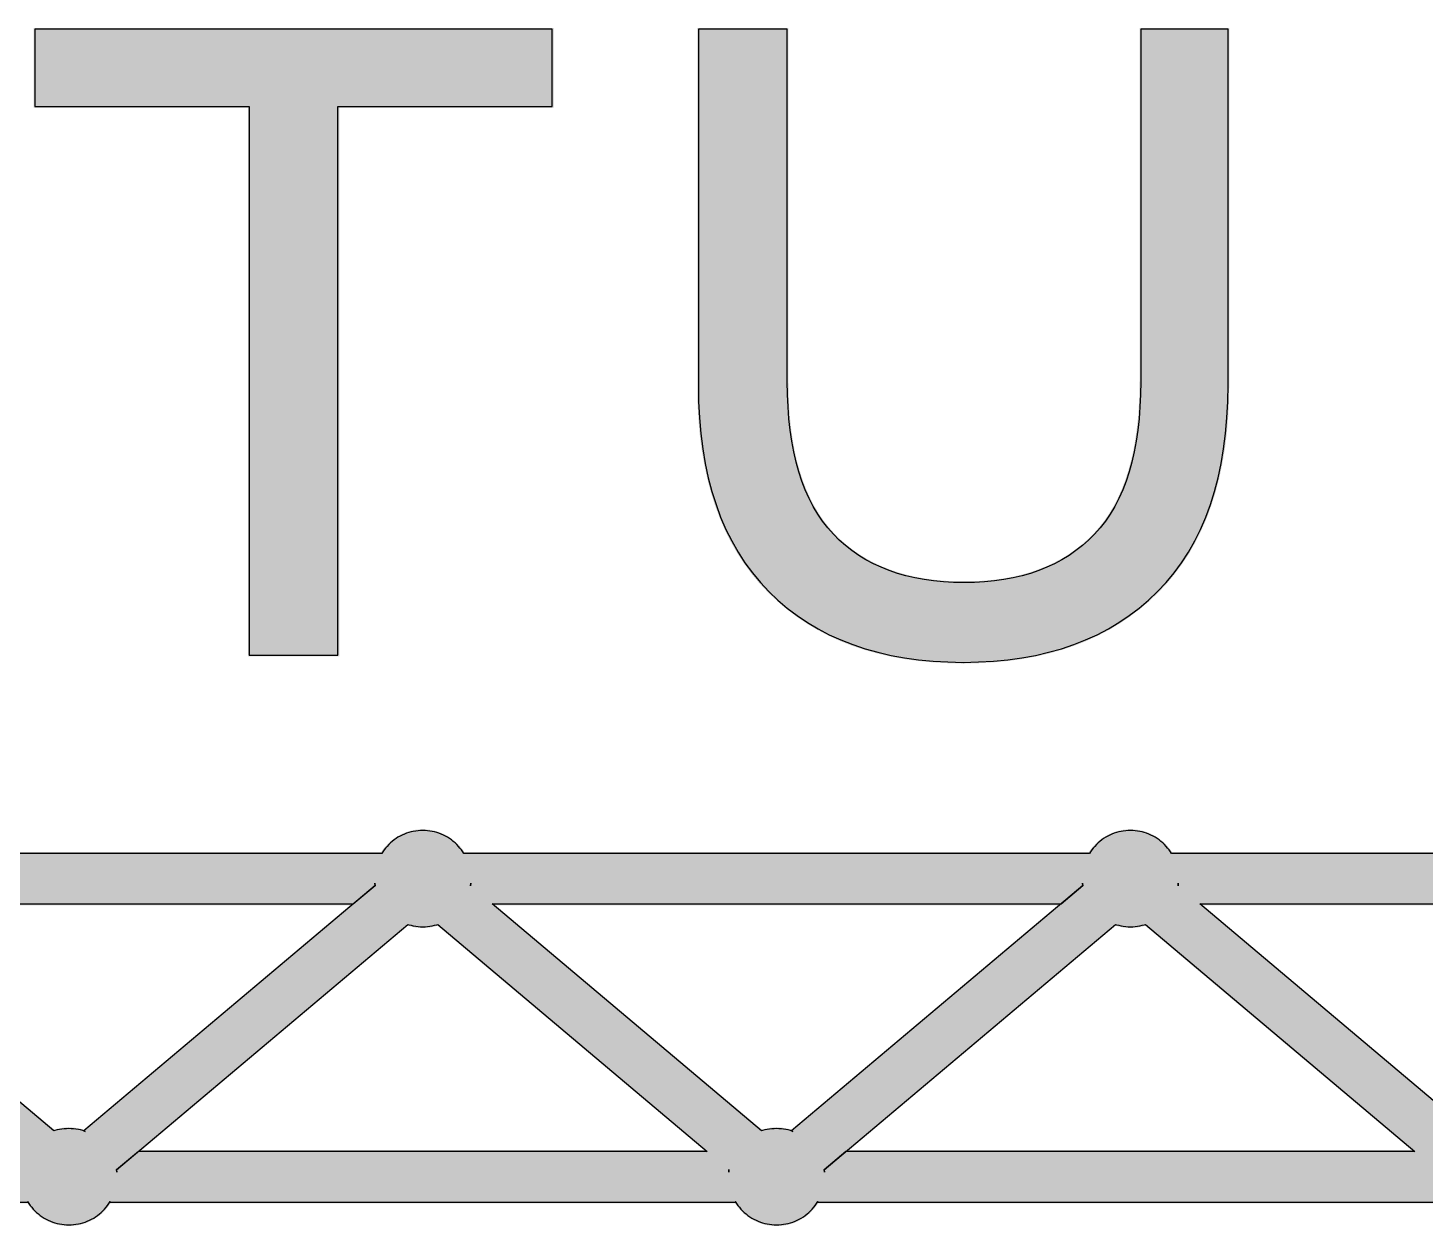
# Model space of a CAD drawing. Header units: millimetres. Extents: x 0 to 100, y 0 to 20.
# Drawn here: x 72.89 to 84.46, y 5 to 14.93 of the extents above; entities that cross this region are included whole.
import ezdxf

# ---------------------------------------------------------------- set-up
doc = ezdxf.new("R2010")
doc.units = ezdxf.units.MM
for name, color, linetype in [('RC_CERCHA', 7, 'Continuous'), ('RC_CONTORNO', 7, 'Continuous'), ('RC_TEXTO', 7, 'Continuous')]:
    doc.layers.add(name, color=color, linetype=linetype)

# ---------------------------------------------------------------- blocks, each defined once
blk = doc.blocks.new('RC_HORIZONTAL')
at = {"layer": 'RC_CERCHA'}
for points in [[(72.823, 5.462), (72.823, 5.413), (72.823, 5.193), (72.885, 5.193), (72.889, 5.186), (72.901, 5.17), (72.913, 5.154), (72.926, 5.139), (72.94, 5.124), (72.955, 5.11), (72.97, 5.097), (72.986, 5.085), (73.002, 5.073), (73.019, 5.063), (73.036, 5.053), (73.054, 5.044), (73.073, 5.036), (73.091, 5.028), (73.11, 5.022), (73.13, 5.017), (73.149, 5.012), (73.169, 5.009), (73.189, 5.006), (73.209, 5.005), (73.229, 5.004), (73.249, 5.005), (73.269, 5.006), (73.289, 5.009), (73.309, 5.012), (73.328, 5.017), (73.347, 5.022), (73.367, 5.028), (73.385, 5.036), (73.404, 5.044), (73.421, 5.053), (73.439, 5.063), (73.456, 5.073), (73.472, 5.085), (73.488, 5.097), (73.503, 5.11), (73.518, 5.124), (73.532, 5.139), (73.545, 5.154), (73.557, 5.17), (73.569, 5.186), (73.573, 5.193), (76.079, 5.193), (76.079, 5.633), (73.831, 5.633), (76.037, 7.492), (76.041, 7.491), (76.06, 7.485), (76.079, 7.481), (76.079, 8.282), (76.06, 8.278), (76.041, 8.273), (76.022, 8.266), (76.003, 8.259), (75.984, 8.251), (75.967, 8.242), (75.949, 8.232), (75.932, 8.221), (75.916, 8.21), (75.9, 8.197), (75.885, 8.184), (75.87, 8.17), (75.856, 8.156), (75.843, 8.141), (75.831, 8.125), (75.819, 8.109), (75.815, 8.101), (72.823, 8.101), (72.823, 7.662), (75.557, 7.662), (73.351, 5.803), (73.347, 5.804), (73.328, 5.809), (73.309, 5.814), (73.289, 5.817), (73.269, 5.82), (73.249, 5.821), (73.229, 5.822), (73.209, 5.821), (73.189, 5.82), (73.169, 5.817), (73.149, 5.814), (73.13, 5.809), (73.11, 5.804), (73.107, 5.803), (72.823, 6.042)], [(76.503, 8.101), (76.499, 8.109), (76.487, 8.125), (76.475, 8.141), (76.462, 8.156), (76.448, 8.17), (76.434, 8.184), (76.418, 8.197), (76.403, 8.21), (76.386, 8.221), (76.369, 8.232), (76.352, 8.242), (76.334, 8.251), (76.316, 8.259), (76.297, 8.266), (76.278, 8.273), (76.258, 8.278), (76.239, 8.282), (76.219, 8.286), (76.199, 8.288), (76.179, 8.29), (76.159, 8.29), (76.139, 8.29), (76.119, 8.288), (76.099, 8.286), (76.079, 8.282), (76.059, 8.278), (76.059, 7.485), (76.079, 7.481), (76.099, 7.477), (76.119, 7.475), (76.139, 7.474), (76.159, 7.473), (76.179, 7.474), (76.199, 7.475), (76.219, 7.477), (76.239, 7.481), (76.258, 7.485), (76.278, 7.491), (76.281, 7.492), (76.565, 7.253), (76.565, 7.832), (76.565, 7.882), (76.565, 8.101)], [(79.208, 5.022), (79.227, 5.028), (79.246, 5.036), (79.264, 5.044), (79.282, 5.053), (79.299, 5.063), (79.316, 5.073), (79.333, 5.085), (79.349, 5.097), (79.364, 5.11), (79.378, 5.124), (79.392, 5.139), (79.405, 5.154), (79.418, 5.17), (79.429, 5.186), (79.434, 5.193), (81.939, 5.193), (81.939, 5.633), (79.691, 5.633), (81.898, 7.492), (81.901, 7.491), (81.92, 7.485), (81.939, 7.481), (81.939, 8.282), (81.92, 8.278), (81.901, 8.273), (81.882, 8.266), (81.863, 8.259), (81.845, 8.251), (81.827, 8.242), (81.81, 8.232), (81.793, 8.221), (81.776, 8.21), (81.761, 8.197), (81.745, 8.184), (81.731, 8.17), (81.717, 8.156), (81.704, 8.141), (81.692, 8.125), (81.68, 8.109), (81.675, 8.101), (79.17, 8.101), (79.17, 7.662), (81.418, 7.662), (79.211, 5.803), (79.208, 5.804), (79.189, 5.809), (79.17, 5.814), (79.17, 5.012), (79.189, 5.017)], [(82.364, 8.101), (82.359, 8.109), (82.348, 8.125), (82.336, 8.141), (82.322, 8.156), (82.309, 8.17), (82.294, 8.184), (82.279, 8.197), (82.263, 8.21), (82.247, 8.221), (82.23, 8.232), (82.212, 8.242), (82.194, 8.251), (82.176, 8.259), (82.157, 8.266), (82.138, 8.273), (82.119, 8.278), (82.099, 8.282), (82.08, 8.286), (82.06, 8.288), (82.04, 8.29), (82.02, 8.29), (82, 8.29), (81.98, 8.288), (81.96, 8.286), (81.94, 8.282), (81.92, 8.278), (81.92, 7.485), (81.94, 7.481), (81.96, 7.477), (81.98, 7.475), (82, 7.474), (82.02, 7.473), (82.04, 7.474), (82.06, 7.475), (82.08, 7.477), (82.099, 7.481), (82.119, 7.485), (82.138, 7.491), (82.142, 7.492), (82.425, 7.253), (82.425, 7.832), (82.425, 7.882), (82.425, 8.101)], [(76.545, 7.833), (76.545, 7.784), (76.545, 7.269), (78.488, 5.633), (76.545, 5.633), (76.545, 5.193), (78.704, 5.193), (78.704, 5.461), (78.704, 5.511), (78.704, 6.025), (76.761, 7.662), (78.704, 7.662), (78.704, 8.101), (76.545, 8.101)], [(79.189, 7.662), (79.189, 8.101), (78.684, 8.101), (78.684, 7.662)], [(82.405, 7.833), (82.405, 7.784), (82.405, 7.269), (84.348, 5.633), (82.405, 5.633), (82.405, 5.193), (84.564, 5.193), (84.564, 5.461), (84.564, 5.511), (84.564, 6.025), (82.621, 7.662), (84.564, 7.662), (84.564, 8.101), (82.405, 8.101)], [(78.684, 5.462), (78.684, 5.413), (78.684, 5.193), (78.745, 5.193), (78.75, 5.186), (78.761, 5.17), (78.774, 5.154), (78.787, 5.139), (78.801, 5.124), (78.815, 5.11), (78.83, 5.097), (78.846, 5.085), (78.862, 5.073), (78.879, 5.063), (78.897, 5.053), (78.915, 5.044), (78.933, 5.036), (78.952, 5.028), (78.971, 5.022), (78.99, 5.017), (79.01, 5.012), (79.029, 5.009), (79.049, 5.006), (79.069, 5.005), (79.089, 5.004), (79.109, 5.005), (79.129, 5.006), (79.149, 5.009), (79.169, 5.012), (79.189, 5.017), (79.189, 5.809), (79.169, 5.814), (79.149, 5.817), (79.129, 5.82), (79.109, 5.821), (79.089, 5.822), (79.069, 5.821), (79.049, 5.82), (79.029, 5.817), (79.01, 5.814), (78.99, 5.809), (78.971, 5.804), (78.968, 5.803), (78.684, 6.042)], [(76.059, 5.633), (76.059, 5.193), (76.565, 5.193), (76.565, 5.633)], [(81.92, 5.633), (81.92, 5.193), (82.425, 5.193), (82.425, 5.633)]]:
    blk.add_hatch(color=7, dxfattribs=at).paths.add_polyline_path(points)
at = {"layer": 'RC_TEXTO'}
for points in [[(77.242, 14.927), (72.936, 14.927), (72.936, 14.266), (74.711, 14.266), (74.711, 9.723), (75.467, 9.723), (75.467, 14.266), (77.242, 14.266)], [(81.122, 9.7), (81.235, 9.721), (81.345, 9.746), (81.451, 9.776), (81.554, 9.81), (81.653, 9.849), (81.749, 9.893), (81.841, 9.941), (81.93, 9.994), (82.016, 10.052), (82.098, 10.114), (82.177, 10.181), (82.252, 10.252), (82.323, 10.328), (82.389, 10.408), (82.451, 10.492), (82.509, 10.58), (82.561, 10.673), (82.609, 10.77), (82.653, 10.871), (82.692, 10.977), (82.726, 11.086), (82.756, 11.2), (82.781, 11.318), (82.802, 11.44), (82.818, 11.567), (82.829, 11.698), (82.836, 11.833), (82.838, 11.972), (82.838, 14.927), (82.095, 14.927), (82.095, 11.998), (82.094, 11.892), (82.089, 11.79), (82.082, 11.692), (82.071, 11.597), (82.058, 11.506), (82.042, 11.418), (82.022, 11.334), (82, 11.254), (81.975, 11.177), (81.947, 11.104), (81.916, 11.035), (81.882, 10.969), (81.845, 10.907), (81.805, 10.848), (81.762, 10.793), (81.716, 10.741), (81.667, 10.693), (81.616, 10.648), (81.563, 10.606), (81.507, 10.567), (81.448, 10.531), (81.388, 10.499), (81.324, 10.469), (81.258, 10.443), (81.19, 10.419), (81.119, 10.399), (81.046, 10.382), (80.97, 10.368), (80.891, 10.357), (80.811, 10.349), (80.727, 10.345), (80.641, 10.343), (80.555, 10.345), (80.472, 10.349), (80.391, 10.357), (80.313, 10.368), (80.237, 10.382), (80.164, 10.399), (80.093, 10.419), (80.024, 10.443), (79.958, 10.469), (79.895, 10.499), (79.834, 10.531), (79.776, 10.567), (79.72, 10.606), (79.666, 10.648), (79.615, 10.693), (79.567, 10.741), (79.521, 10.793), (79.478, 10.848), (79.438, 10.907), (79.401, 10.969), (79.367, 11.035), (79.336, 11.104), (79.308, 11.177), (79.283, 11.254), (79.26, 11.334), (79.241, 11.418), (79.225, 11.506), (79.211, 11.597), (79.201, 11.692), (79.193, 11.79), (79.189, 11.892), (79.188, 11.998), (79.188, 14.927), (78.432, 14.927), (78.432, 11.972), (78.434, 11.833), (78.441, 11.698), (78.452, 11.567), (78.468, 11.44), (78.489, 11.318), (78.514, 11.2), (78.544, 11.086), (78.578, 10.977), (78.617, 10.871), (78.661, 10.77), (78.709, 10.673), (78.762, 10.58), (78.819, 10.492), (78.881, 10.408), (78.947, 10.328), (79.018, 10.252), (79.094, 10.181), (79.172, 10.114), (79.254, 10.052), (79.34, 9.994), (79.429, 9.941), (79.521, 9.893), (79.617, 9.849), (79.716, 9.81), (79.819, 9.776), (79.925, 9.746), (80.035, 9.721), (80.148, 9.7), (80.265, 9.684), (80.385, 9.673), (80.508, 9.666), (80.635, 9.663), (80.762, 9.666), (80.885, 9.673), (81.005, 9.684)]]:
    blk.add_hatch(color=7, dxfattribs=at).paths.add_polyline_path(points)
at = {"layer": 'RC_CONTORNO'}
for points in [[(77.232, 14.917), (72.946, 14.917), (72.946, 14.276), (74.721, 14.276), (74.721, 9.733), (75.457, 9.733), (75.457, 14.276), (77.232, 14.276)], [(81.12, 9.71), (81.233, 9.73), (81.342, 9.756), (81.448, 9.785), (81.55, 9.82), (81.649, 9.859), (81.745, 9.902), (81.837, 9.95), (81.925, 10.003), (82.01, 10.06), (82.092, 10.122), (82.17, 10.188), (82.245, 10.259), (82.315, 10.334), (82.382, 10.414), (82.443, 10.497), (82.5, 10.585), (82.553, 10.678), (82.6, 10.774), (82.644, 10.875), (82.683, 10.98), (82.717, 11.089), (82.746, 11.202), (82.771, 11.32), (82.792, 11.442), (82.808, 11.568), (82.819, 11.698), (82.826, 11.833), (82.829, 11.972), (82.829, 14.917), (82.105, 14.917), (82.105, 11.998), (82.104, 11.892), (82.099, 11.79), (82.092, 11.691), (82.081, 11.596), (82.068, 11.504), (82.051, 11.416), (82.032, 11.332), (82.01, 11.251), (81.984, 11.174), (81.956, 11.101), (81.925, 11.031), (81.89, 10.964), (81.853, 10.901), (81.813, 10.842), (81.769, 10.787), (81.723, 10.735), (81.674, 10.686), (81.623, 10.641), (81.569, 10.598), (81.512, 10.559), (81.453, 10.523), (81.392, 10.49), (81.328, 10.46), (81.262, 10.434), (81.193, 10.41), (81.122, 10.39), (81.048, 10.372), (80.971, 10.358), (80.893, 10.347), (80.811, 10.339), (80.728, 10.335), (80.641, 10.333), (80.555, 10.335), (80.471, 10.339), (80.39, 10.347), (80.311, 10.358), (80.235, 10.372), (80.161, 10.39), (80.09, 10.41), (80.021, 10.434), (79.955, 10.46), (79.891, 10.49), (79.829, 10.523), (79.77, 10.559), (79.714, 10.598), (79.66, 10.641), (79.609, 10.686), (79.56, 10.735), (79.513, 10.787), (79.47, 10.842), (79.43, 10.901), (79.392, 10.964), (79.358, 11.031), (79.327, 11.101), (79.298, 11.174), (79.273, 11.251), (79.251, 11.332), (79.231, 11.416), (79.215, 11.504), (79.202, 11.596), (79.191, 11.691), (79.184, 11.79), (79.179, 11.892), (79.178, 11.998), (79.178, 14.917), (78.442, 14.917), (78.442, 11.972), (78.444, 11.833), (78.451, 11.698), (78.462, 11.568), (78.478, 11.442), (78.499, 11.32), (78.524, 11.202), (78.553, 11.089), (78.588, 10.98), (78.626, 10.875), (78.67, 10.774), (78.718, 10.678), (78.77, 10.585), (78.827, 10.497), (78.889, 10.414), (78.955, 10.334), (79.025, 10.259), (79.1, 10.188), (79.178, 10.122), (79.26, 10.06), (79.345, 10.003), (79.434, 9.95), (79.525, 9.902), (79.621, 9.859), (79.72, 9.82), (79.822, 9.785), (79.928, 9.756), (80.037, 9.73), (80.15, 9.71), (80.266, 9.694), (80.386, 9.682), (80.509, 9.676), (80.635, 9.673), (80.762, 9.676), (80.885, 9.682), (81.004, 9.694)], [(76.556, 7.843), (76.554, 7.824), (76.554, 7.823)], [(81.445, 7.672), (81.625, 7.824), (81.623, 7.843), (81.625, 7.823), (81.625, 7.824), (79.213, 5.792), (79.224, 5.788), (79.205, 5.795), (79.186, 5.8), (79.167, 5.804), (79.148, 5.807), (79.129, 5.81), (79.109, 5.811), (79.089, 5.812), (79.07, 5.811), (79.05, 5.81), (79.031, 5.807), (79.012, 5.804), (78.993, 5.8), (78.974, 5.795), (78.965, 5.792), (76.734, 7.672)], [(82.414, 7.824), (82.414, 7.823), (82.416, 7.843)], [(87.486, 7.824), (87.483, 7.843), (87.486, 7.823), (87.486, 7.824), (85.074, 5.792), (85.084, 5.788), (85.066, 5.795), (85.047, 5.8), (85.028, 5.804), (85.008, 5.807), (84.989, 5.81), (84.97, 5.811), (84.95, 5.812), (84.93, 5.811), (84.911, 5.81), (84.891, 5.807), (84.872, 5.804), (84.853, 5.8), (84.834, 5.795), (84.826, 5.792), (82.594, 7.672), (87.305, 7.672)], [(73.623, 5.471), (76.035, 7.503), (76.043, 7.5), (76.062, 7.495), (76.081, 7.491), (76.101, 7.487), (76.12, 7.485), (76.14, 7.483), (76.159, 7.483), (76.179, 7.483), (76.198, 7.485), (76.218, 7.487), (76.237, 7.491), (76.256, 7.495), (76.275, 7.5), (76.283, 7.503), (78.515, 5.623), (73.804, 5.623), (73.623, 5.471), (73.626, 5.452), (73.623, 5.472)], [(79.484, 5.471), (81.896, 7.503), (81.904, 7.5), (81.923, 7.495), (81.942, 7.491), (81.961, 7.487), (81.981, 7.485), (82, 7.483), (82.02, 7.483), (82.039, 7.483), (82.059, 7.485), (82.078, 7.487), (82.097, 7.491), (82.117, 7.495), (82.135, 7.5), (82.144, 7.503), (84.375, 5.623), (79.664, 5.623), (79.484, 5.471), (79.486, 5.452), (79.484, 5.472)], [(78.695, 5.471), (78.695, 5.472), (78.693, 5.452)]]:
    blk.add_lwpolyline(points, close=True, dxfattribs=at)
for points in [[(67.707, 5.203), (72.89, 5.203), (72.887, 5.208), (72.897, 5.192), (72.909, 5.176), (72.921, 5.16), (72.933, 5.145), (72.947, 5.131), (72.961, 5.118), (72.976, 5.105), (72.991, 5.093), (73.007, 5.082), (73.024, 5.071), (73.041, 5.061), (73.058, 5.053), (73.076, 5.045), (73.095, 5.038), (73.113, 5.032), (73.132, 5.026), (73.151, 5.022), (73.17, 5.019), (73.19, 5.016), (73.209, 5.015), (73.229, 5.014), (73.248, 5.015), (73.268, 5.016), (73.287, 5.019), (73.307, 5.022), (73.326, 5.026), (73.345, 5.032), (73.363, 5.038), (73.381, 5.045), (73.399, 5.053), (73.417, 5.061), (73.434, 5.071), (73.45, 5.082), (73.466, 5.093), (73.482, 5.105), (73.497, 5.118), (73.511, 5.131), (73.524, 5.145), (73.537, 5.16), (73.549, 5.176), (73.56, 5.192), (73.571, 5.208), (73.568, 5.203), (78.751, 5.203), (78.747, 5.208), (78.758, 5.192), (78.769, 5.176), (78.781, 5.16), (78.794, 5.145), (78.808, 5.131), (78.822, 5.118), (78.837, 5.105), (78.852, 5.093), (78.868, 5.082), (78.884, 5.071), (78.901, 5.061), (78.919, 5.053), (78.937, 5.045), (78.955, 5.038), (78.974, 5.032), (78.993, 5.026), (79.012, 5.022), (79.031, 5.019), (79.05, 5.016), (79.07, 5.015), (79.089, 5.014), (79.109, 5.015), (79.129, 5.016), (79.148, 5.019), (79.167, 5.022), (79.186, 5.026), (79.205, 5.032), (79.224, 5.038), (79.242, 5.045), (79.26, 5.053), (79.277, 5.061), (79.294, 5.071), (79.311, 5.082), (79.327, 5.093), (79.342, 5.105), (79.357, 5.118), (79.371, 5.131), (79.385, 5.145), (79.398, 5.16), (79.41, 5.176), (79.421, 5.192), (79.431, 5.208), (79.428, 5.203), (84.611, 5.203)], [(87.541, 8.091), (82.359, 8.091), (82.351, 8.103), (82.34, 8.119), (82.328, 8.135), (82.315, 8.149), (82.302, 8.164), (82.287, 8.177), (82.273, 8.19), (82.257, 8.202), (82.241, 8.213), (82.225, 8.224), (82.208, 8.233), (82.19, 8.242), (82.172, 8.25), (82.154, 8.257), (82.135, 8.263), (82.117, 8.268), (82.097, 8.273), (82.078, 8.276), (82.059, 8.278), (82.039, 8.28), (82.02, 8.28), (82, 8.28), (81.981, 8.278), (81.961, 8.276), (81.942, 8.273), (81.923, 8.268), (81.904, 8.263), (81.885, 8.257), (81.867, 8.25), (81.849, 8.242), (81.832, 8.233), (81.815, 8.224), (81.798, 8.213), (81.782, 8.202), (81.767, 8.19), (81.752, 8.177), (81.738, 8.164), (81.724, 8.149), (81.712, 8.135), (81.699, 8.119), (81.688, 8.103), (81.681, 8.091), (76.498, 8.091), (76.491, 8.103), (76.479, 8.119), (76.467, 8.135), (76.455, 8.149), (76.441, 8.164), (76.427, 8.177), (76.412, 8.19), (76.397, 8.202), (76.381, 8.213), (76.364, 8.224), (76.347, 8.233), (76.33, 8.242), (76.312, 8.25), (76.293, 8.257), (76.275, 8.263), (76.256, 8.268), (76.237, 8.273), (76.218, 8.276), (76.198, 8.278), (76.179, 8.28), (76.159, 8.28), (76.14, 8.28), (76.12, 8.278), (76.101, 8.276), (76.081, 8.273), (76.062, 8.268), (76.043, 8.263), (76.025, 8.257), (76.007, 8.25), (75.989, 8.242), (75.971, 8.233), (75.954, 8.224), (75.938, 8.213), (75.922, 8.202), (75.906, 8.19), (75.891, 8.177), (75.877, 8.164), (75.864, 8.149), (75.851, 8.135), (75.839, 8.119), (75.828, 8.103), (75.82, 8.091), (71.154, 8.091)], [(71.154, 7.672), (75.584, 7.672), (75.765, 7.824), (75.762, 7.843), (75.765, 7.823), (75.765, 7.824), (73.353, 5.792), (73.363, 5.788), (73.345, 5.795), (73.326, 5.8), (73.307, 5.804), (73.287, 5.807), (73.268, 5.81), (73.248, 5.811), (73.229, 5.812), (73.209, 5.811), (73.19, 5.81), (73.17, 5.807), (73.151, 5.804), (73.132, 5.8), (73.113, 5.795), (73.105, 5.792), (71.088, 7.491)]]:
    blk.add_lwpolyline(points, dxfattribs=at)

msp = doc.modelspace()

# ---------------------------------------------------------------- block references
msp.add_blockref('RC_HORIZONTAL', (0, 0))

doc.saveas('drawing.dxf')
